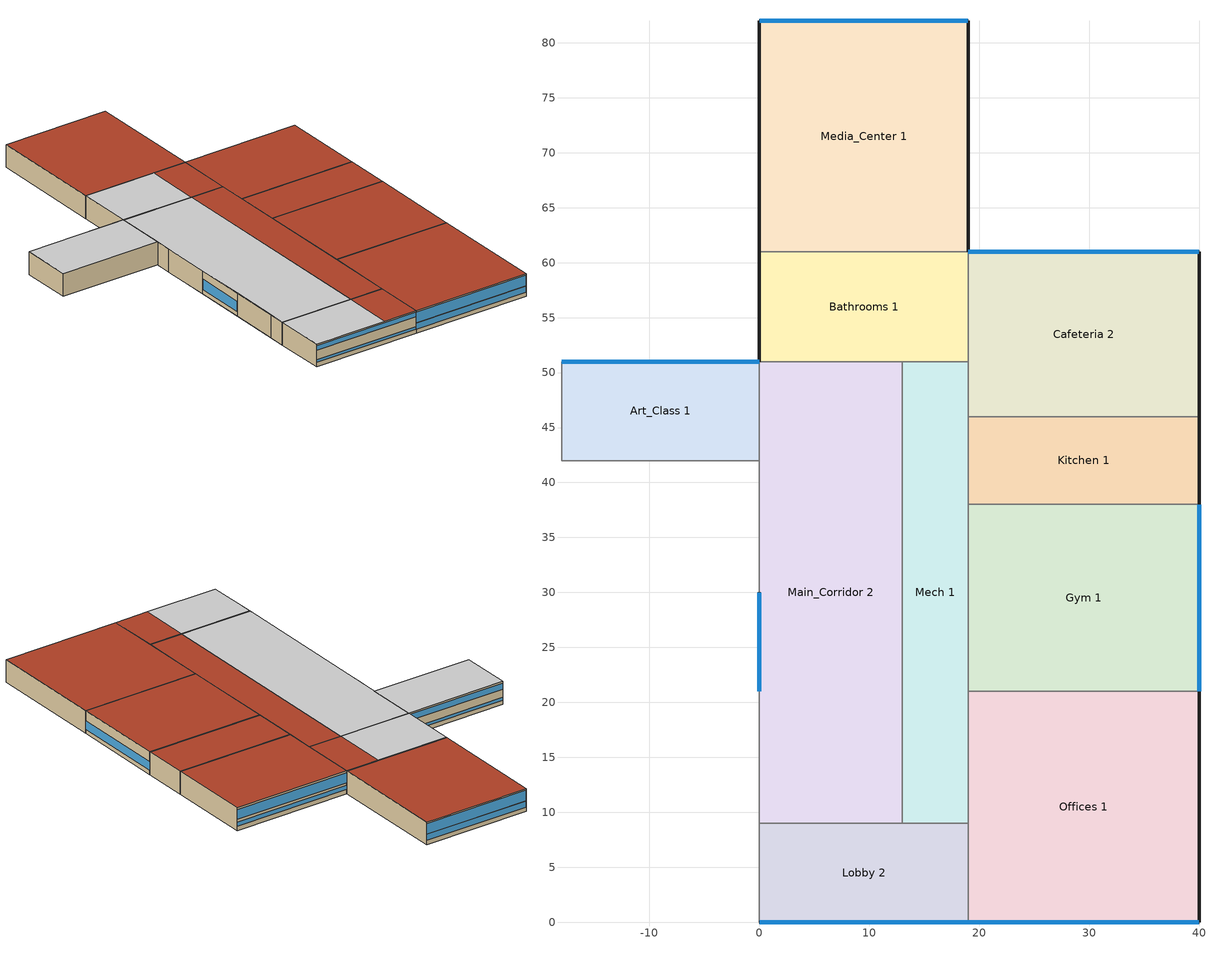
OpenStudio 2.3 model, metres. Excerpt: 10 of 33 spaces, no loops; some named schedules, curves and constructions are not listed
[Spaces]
Lobby 2
 floor ground: 19,9 19,0 0,0 0,9 z0
 wall outside: 0,0 19,0 z0:4
 wall to Offices 1: 19,0 19,9 z0:4
 wall to Main_Corridor 2: 13,9 0,9 z0:4
 wall to Mech 1: 19,9 13,9 z0:4
 wall to Mult_Class_1_Pod_1: 0,9 0,0 z0:4
 window (ZEDG-K12 View Glazing South): 0.03,0 18.97,0 z0.76:1.21
 window (ZEDG-K12 Daylight Glazing South): 0.03,0 18.97,0 z2.93:3.7
 ceiling to Lobby 1: 13,0 13,9 0,9 0,0 z4
 roof outside: 19,0 19,9 13,9 13,0 z4
Media_Center 1
 floor ground: 19,82 19,61 0,61 0,82 z0
 wall outside: 19,61 19,82 0,82 0,61 z0:4
 wall to Bathrooms 1: 0,61 19,61 z0:4
 window (ZEDG-K12 View Glazing North): 18.97,82 0.03,82 z0.76:1.81
 window (ZEDG-K12 Daylight Glazing North): 18.97,82 0.03,82 z1.89:3.7
 roof outside: 19,61 19,82 0,82 0,61 z4
Gym 1
 floor ground: 40,38 40,21 19,21 19,38 z0
 wall outside: 40,21 40,38 z0:4
 wall to Mech 1: 19,38 19,21 z0:4
 wall to Offices 1: 19,21 40,21 z0:4
 wall to Kitchen 1: 40,38 19,38 z0:4
 window (ZEDG-K12 View Glazing EastWest): 40,21.03 40,37.97 z0.76:2.24
 roof outside: 40,21 40,38 19,38 19,21 z4
Art_Class 1
 floor ground: 0,51 0,42 -18,42 -18,51 z0
 wall outside: 0,51 -18,51 z0:4
 wall to Main_Corridor 2: 0,42 0,51 z0:4
 wall to Mult_Class_2_Pod_3: -18,51 -18,42 z0:4
 wall to Corridor_Pod_3: -18,42 0,42 z0:4
 window (ZEDG-K12 View Glazing North): -0.03,51 -17.97,51 z0.76:1.21
 window (ZEDG-K12 Daylight Glazing North): -0.03,51 -17.97,51 z2.66:3.7
 ceiling to Mult_Class_2_Pod_4: 0,42 0,51 -18,51 -18,42 z4
Offices 1
 floor ground: 40,21 40,0 19,0 19,21 z0
 wall outside: 19,0 40,0 40,21 z0:4
 wall to Mech 1: 19,21 19,9 z0:4
 window (ZEDG-K12 View Glazing South): 19.03,0 39.97,0 z0.76:1.81
 window (ZEDG-K12 Daylight Glazing South): 19.03,0 39.97,0 z1.91:3.7
 roof outside: 40,0 40,21 19,21 19,0 z4
Main_Corridor 2
 floor ground: 13,51 13,9 0,9 0,51 z0
 wall outside: 0,30 0,21 z0:4
 wall to Corridor_Pod_1: 0,12 0,9 z0:4
 wall to Mult_Class_2_Pod_1: 0,21 0,12 z0:4
 wall to Mult_Class_1_Pod_3: 0,39 0,30 z0:4
 wall to Mech 1: 13,9 13,51 z0:4
 wall to Bathrooms 1: 13,51 0,51 z0:4
 wall to Corridor_Pod_3: 0,42 0,39 z0:4
 window (ZEDG-K12 View Glazing EastWest): 0,29.97 0,21.03 z0.76:2.57
 ceiling to Main_Corridor 1: 13,9 13,51 0,51 0,9 z4
Bathrooms 1
 floor ground: 19,61 19,51 0,51 0,61 z0
 wall outside: 0,61 0,51 z0:4
 wall to Cafeteria 2: 19,51 19,61 z0:4
 wall to Mech 1: 13,51 19,51 z0:4
 ceiling to Bathrooms 2: 13,51 13,61 0,61 0,51 z4
 roof outside: 19,51 19,61 13,61 13,51 z4
Mech 1
 floor ground: 19,51 19,9 13,9 13,51 z0
 wall to Kitchen 1: 19,38 19,46 z0:4
 wall to Cafeteria 2: 19,46 19,51 z0:4
 roof outside: 19,9 19,51 13,51 13,9 z4
Cafeteria 2
 floor ground: 40,61 40,46 19,46 19,61 z0
 wall outside: 40,46 40,61 19,61 z0:4
 wall to Kitchen 1: 19,46 40,46 z0:4
 window (ZEDG-K12 View Glazing North): 39.97,61 19.03,61 z0.76:1.51
 window (ZEDG-K12 Daylight Glazing North): 39.97,61 19.03,61 z1.97:3.7
 roof outside: 40,46 40,61 19,61 19,46 z4
Kitchen 1
 floor ground: 40,46 40,38 19,38 19,46 z0
 wall outside: 40,38 40,46 z0:4
 roof outside: 40,38 40,46 19,46 19,38 z4
[HeatExchanger:AirToAir:SensibleAndLatent] Availability Schedule=Always On Discrete; Nominal Supply Air Flow Rate {m3/s}=autosize; Sensible Effectiveness at 100% Heating Air Flow=0.76; Latent Effectiveness at 100% Heating Air Flow=0.68; Sensible Effectiveness at 75% Heating Air Flow=0.81; Latent Effectiveness at 75% Heating Air Flow=0.73; Sensible Effectiveness at 100% Cooling Air Flow=0.76; Latent Effectiveness at 100% Cooling Air Flow=0.68; Sensible Effectiveness at 75% Cooling Air Flow=0.81; Latent Effectiveness at 75% Cooling Air Flow=0.73; Nominal Electric Power {W}=0; Supply Air Outlet Temperature Control=Yes; Heat Exchanger Type=Plate; Frost Control Type=ExhaustOnly; Threshold Temperature {C}=10; Initial Defrost Time Fraction=0.167; Rate of Defrost Time Fraction Increase {1/K}=0.013; Economizer Lockout=Yes
Heat Exchanger Air To Air Sensible And Latent 1; Heat Exchanger Air To Air Sensible And Latent 2
[AirConditioner:VariableRefrigerantFlow] Rated Total Cooling Capacity {W}=autosize; Rated Cooling COP {W/W}=3.15; Minimum Outdoor Temperature in Cooling Mode {C}=-5; Maximum Outdoor Temperature in Cooling Mode {C}=43; Rated Total Heating Capacity {W}=autosize; Rated Total Heating Capacity Sizing Ratio {W/W}=1; Rated Heating COP {W/W}=3.4; Minimum Outdoor Temperature in Heating Mode {C}=-20; Maximum Outdoor Temperature in Heating Mode {C}=30; Heating Performance Curve Outdoor Temperature Type=WetBulbTemperature; Minimum Heat Pump Part-Load Ratio=0.25; Master Thermostat Priority Control Type=LoadPriority; Heat Pump Waste Heat Recovery=Yes; Equivalent Piping Length used for Piping Correction Factor in Cooling Mode {m}=30; Vertical Height used for Piping Correction Factor {m}=10; Piping Correction Factor for Height in Cooling Mode Coefficient=-0.000386; Equivalent Piping Length used for Piping Correction Factor in Heating Mode {m}=30; Piping Correction Factor for Height in Heating Mode Coefficient=0; Crankcase Heater Power per Compressor {W}=15; Number of Compressors=3; Ratio of Compressor Size to Total Compressor Capacity=0.33; Maximum Outdoor Dry-bulb Temperature for Crankcase Heater {C}=7; Defrost Strategy=Resistive; Defrost Control=Timed; Defrost Time Period Fraction=0.058333; Resistive Defrost Heater Capacity {W}=1e-07; Maximum Outdoor Dry-bulb Temperature for Defrost Operation {C}=7; Water Condenser Volume Flow Rate {m3/s}=autosize; Evaporative Condenser Effectiveness=0.9; Evaporative Condenser Air Flow Rate {m3/s}=autosize; Evaporative Condenser Pump Rated Power Consumption {W}=autosize; Basin Heater Capacity {W/K}=0; Basin Heater Setpoint Temperature {C}=2; Fuel Type=Electricity; Minimum Outdoor Temperature in Heat Recovery Mode {C}=0; Maximum Outdoor Temperature in Heat Recovery Mode {C}=20; Initial Heat Recovery Cooling Capacity Fraction=0.5; Heat Recovery Cooling Capacity Time Constant {hr}=0.083; Initial Heat Recovery Cooling Energy Fraction=1; Heat Recovery Cooling Energy Time Constant {hr}=0; Initial Heat Recovery Heating Capacity Fraction=0.5; Heat Recovery Heating Capacity Time Constant {hr}=0.083; Initial Heat Recovery Heating Energy Fraction=0.5; Heat Recovery Heating Energy Time Constant {hr}=0
Name | Availability Schedule | Cooling Capacity Ratio Modifier Function of Low Temperature Curve | Cooling Capacity Ratio Boundary Curve | Cooling Capacity Ratio Modifier Function of High Temperature Curve | Cooling Energy Input Ratio Modifier Function of Low Temperature Curve | Cooling Energy Input Ratio Boundary Curve | Cooling Energy Input Ratio Modifier Function of High Temperature Curve | Cooling Energy Input Ratio Modifier Function of Low Part-Load Ratio Curve | Cooling Energy Input Ratio Modifier Function of High Part-Load Ratio Curve | Cooling Combination Ratio Correction Factor Curve | Cooling Part-Load Fraction Correlation Curve | Heating Capacity Ratio Modifier Function of Low Temperature Curve | Heating Capacity Ratio Boundary Curve | Heating Capacity Ratio Modifier Function of High Temperature Curve | Heating Energy Input Ratio Modifier Function of Low Temperature Curve | Heating Energy Input Ratio Boundary Curve | Heating Energy Input Ratio Modifier Function of High Temperature Curve | Heating Energy Input Ratio Modifier Function of Low Part-Load Ratio Curve | Heating Energy Input Ratio Modifier Function of High Part-Load Ratio Curve | Heating Combination Ratio Correction Factor Curve | Heating Part-Load Fraction Correlation Curve | Piping Correction Factor for Length in Cooling Mode Curve
VRF Air Conditioner 1 | Always On Discrete 1 | Table Multi Variable Lookup 11 | Air Conditioner Variable Refrigerant Flow 1 VRFCoolCapFTBoundary 1 | Air Conditioner Variable Refrigerant Flow 1 VRFCoolCapFTHi 1 | Table Multi Variable Lookup 12 | Air Conditioner Variable Refrigerant Flow 1 VRFCoolEIRFTBoundary 1 | Air Conditioner Variable Refrigerant Flow 1 VRFCoolEIRFTHi 1 | Table Multi Variable Lookup 13 | Air Conditioner Variable Refrigerant Flow 1 CoolingEIRHiPLR 1 | Table Multi Variable Lookup 14 | Air Conditioner Variable Refrigerant Flow 1 VRFCPLFFPLR 2 | Table Multi Variable Lookup 15 | Air Conditioner Variable Refrigerant Flow 1 VRFHeatCapFTBoundary 1 | Air Conditioner Variable Refrigerant Flow 1 VRFHeatCapFTHi 1 | Table Multi Variable Lookup 16 | Air Conditioner Variable Refrigerant Flow 1 VRFHeatEIRFTBoundary 1 | Air Conditioner Variable Refrigerant Flow 1 VRFHeatEIRFTHi 1 | Table Multi Variable Lookup 17 | Air Conditioner Variable Refrigerant Flow 1 HeatingEIRHiPLR 1 | Table Multi Variable Lookup 18 | Air Conditioner Variable Refrigerant Flow 1 VRFCPLFFPLR 3 | Air Conditioner Variable Refrigerant Flow 1 CoolingLengthCorrectionFactor 1
VRF Air Conditioner 2 | Always On Discrete 1 | Table Multi Variable Lookup 19 | Air Conditioner Variable Refrigerant Flow 1 VRFCoolCapFTBoundary 2 | Air Conditioner Variable Refrigerant Flow 1 VRFCoolCapFTHi 2 | Table Multi Variable Lookup 20 | Air Conditioner Variable Refrigerant Flow 1 VRFCoolEIRFTBoundary 2 | Air Conditioner Variable Refrigerant Flow 1 VRFCoolEIRFTHi 2 | Table Multi Variable Lookup 21 | Air Conditioner Variable Refrigerant Flow 1 CoolingEIRHiPLR 2 | Table Multi Variable Lookup 22 | Air Conditioner Variable Refrigerant Flow 1 VRFCPLFFPLR 4 | Table Multi Variable Lookup 23 | Air Conditioner Variable Refrigerant Flow 1 VRFHeatCapFTBoundary 2 | Air Conditioner Variable Refrigerant Flow 1 VRFHeatCapFTHi 2 | Table Multi Variable Lookup 24 | Air Conditioner Variable Refrigerant Flow 1 VRFHeatEIRFTBoundary 2 | Air Conditioner Variable Refrigerant Flow 1 VRFHeatEIRFTHi 2 | Table Multi Variable Lookup 25 | Air Conditioner Variable Refrigerant Flow 1 HeatingEIRHiPLR 2 | Table Multi Variable Lookup 26 | Air Conditioner Variable Refrigerant Flow 1 VRFCPLFFPLR 5 | Air Conditioner Variable Refrigerant Flow 1 CoolingLengthCorrectionFactor 2
VRF Air Conditioner 3 | Always On Discrete 3 | Table Multi Variable Lookup 37 | Air Conditioner Variable Refrigerant Flow 1 VRFCoolCapFTBoundary 4 | Air Conditioner Variable Refrigerant Flow 1 VRFCoolCapFTHi 4 | Table Multi Variable Lookup 38 | Air Conditioner Variable Refrigerant Flow 1 VRFCoolEIRFTBoundary 4 | Air Conditioner Variable Refrigerant Flow 1 VRFCoolEIRFTHi 4 | Table Multi Variable Lookup 39 | Air Conditioner Variable Refrigerant Flow 1 CoolingEIRHiPLR 4 | Table Multi Variable Lookup 40 | Air Conditioner Variable Refrigerant Flow 1 VRFCPLFFPLR 8 | Table Multi Variable Lookup 41 | Air Conditioner Variable Refrigerant Flow 1 VRFHeatCapFTBoundary 4 | Air Conditioner Variable Refrigerant Flow 1 VRFHeatCapFTHi 4 | Table Multi Variable Lookup 42 | Air Conditioner Variable Refrigerant Flow 1 VRFHeatEIRFTBoundary 4 | Air Conditioner Variable Refrigerant Flow 1 VRFHeatEIRFTHi 4 | Table Multi Variable Lookup 43 | Air Conditioner Variable Refrigerant Flow 1 HeatingEIRHiPLR 4 | Table Multi Variable Lookup 44 | Air Conditioner Variable Refrigerant Flow 1 VRFCPLFFPLR 9 | Air Conditioner Variable Refrigerant Flow 1 CoolingLengthCorrectionFactor 4
VRF Air Conditioner 4 | Always On Discrete 3 | Table Multi Variable Lookup 45 | Air Conditioner Variable Refrigerant Flow 1 VRFCoolCapFTBoundary 5 | Air Conditioner Variable Refrigerant Flow 1 VRFCoolCapFTHi 5 | Table Multi Variable Lookup 46 | Air Conditioner Variable Refrigerant Flow 1 VRFCoolEIRFTBoundary 5 | Air Conditioner Variable Refrigerant Flow 1 VRFCoolEIRFTHi 5 | Table Multi Variable Lookup 47 | Air Conditioner Variable Refrigerant Flow 1 CoolingEIRHiPLR 5 | Table Multi Variable Lookup 48 | Air Conditioner Variable Refrigerant Flow 1 VRFCPLFFPLR 10 | Table Multi Variable Lookup 49 | Air Conditioner Variable Refrigerant Flow 1 VRFHeatCapFTBoundary 5 | Air Conditioner Variable Refrigerant Flow 1 VRFHeatCapFTHi 5 | Table Multi Variable Lookup 50 | Air Conditioner Variable Refrigerant Flow 1 VRFHeatEIRFTBoundary 5 | Air Conditioner Variable Refrigerant Flow 1 VRFHeatEIRFTHi 5 | Table Multi Variable Lookup 51 | Air Conditioner Variable Refrigerant Flow 1 HeatingEIRHiPLR 5 | Table Multi Variable Lookup 52 | Air Conditioner Variable Refrigerant Flow 1 VRFCPLFFPLR 11 | Air Conditioner Variable Refrigerant Flow 1 CoolingLengthCorrectionFactor 5
VRF Air Conditioner 5 | Always On Discrete 3 | Table Multi Variable Lookup 53 | Air Conditioner Variable Refrigerant Flow 1 VRFCoolCapFTBoundary 6 | Air Conditioner Variable Refrigerant Flow 1 VRFCoolCapFTHi 6 | Table Multi Variable Lookup 54 | Air Conditioner Variable Refrigerant Flow 1 VRFCoolEIRFTBoundary 6 | Air Conditioner Variable Refrigerant Flow 1 VRFCoolEIRFTHi 6 | Table Multi Variable Lookup 55 | Air Conditioner Variable Refrigerant Flow 1 CoolingEIRHiPLR 6 | Table Multi Variable Lookup 56 | Air Conditioner Variable Refrigerant Flow 1 VRFCPLFFPLR 12 | Table Multi Variable Lookup 57 | Air Conditioner Variable Refrigerant Flow 1 VRFHeatCapFTBoundary 6 | Air Conditioner Variable Refrigerant Flow 1 VRFHeatCapFTHi 6 | Table Multi Variable Lookup 58 | Air Conditioner Variable Refrigerant Flow 1 VRFHeatEIRFTBoundary 6 | Air Conditioner Variable Refrigerant Flow 1 VRFHeatEIRFTHi 6 | Table Multi Variable Lookup 59 | Air Conditioner Variable Refrigerant Flow 1 HeatingEIRHiPLR 6 | Table Multi Variable Lookup 60 | Air Conditioner Variable Refrigerant Flow 1 VRFCPLFFPLR 13 | Air Conditioner Variable Refrigerant Flow 1 CoolingLengthCorrectionFactor 6
[ZoneHVAC:TerminalUnit:VariableRefrigerantFlow] Terminal Unit Availability schedule=Always On Discrete 4; Supply Air Flow Rate During Cooling Operation {m3/s}=autosize; Supply Air Flow Rate When No Cooling is Needed {m3/s}=autosize; Supply Air Flow Rate During Heating Operation {m3/s}=autosize; Supply Air Flow Rate When No Heating is Needed {m3/s}=autosize; Outdoor Air Flow Rate During Cooling Operation {m3/s}=autosize; Outdoor Air Flow Rate During Heating Operation {m3/s}=autosize; Outdoor Air Flow Rate When No Cooling or Heating is Needed {m3/s}=autosize; Supply Air Fan Operating Mode Schedule=Always Off Discrete; Zone Terminal Unit On Parasitic Electric Energy Use {W}=30; Zone Terminal Unit Off Parasitic Electric Energy Use {W}=20; Rated Total Heating Capacity Sizing Ratio {W/W}=1
Name | Supply Air Fan | Cooling Coil | Heating Coil
VRF Terminal Unit 31 | Zone HVAC Terminal Unit Variable Refrigerant Flow 1 Fan 31 | Zone HVAC Terminal Unit Variable Refrigerant Flow 1 Cooling Coil 31 | Zone HVAC Terminal Unit Variable Refrigerant Flow 1 Heating Coil 31
VRF Terminal Unit 32 | Zone HVAC Terminal Unit Variable Refrigerant Flow 1 Fan 32 | Zone HVAC Terminal Unit Variable Refrigerant Flow 1 Cooling Coil 32 | Zone HVAC Terminal Unit Variable Refrigerant Flow 1 Heating Coil 32
VRF Terminal Unit 33 | Zone HVAC Terminal Unit Variable Refrigerant Flow 1 Fan 33 | Zone HVAC Terminal Unit Variable Refrigerant Flow 1 Cooling Coil 33 | Zone HVAC Terminal Unit Variable Refrigerant Flow 1 Heating Coil 33
[Fan:OnOff] Availability Schedule=Always On Discrete 4; Fan Efficiency=0.6; Pressure Rise {Pa}=498; Maximum Flow Rate {m3/s}=autosize; Motor Efficiency=0.85; Motor In Airstream Fraction=1; Fan Power Ratio Function of Speed Ratio Curve=Fan On Off Power Curve 1; Fan Efficiency Ratio Function of Speed Ratio Curve=Fan On Off Efficiency Curve 1
Zone HVAC Terminal Unit Variable Refrigerant Flow 1 Fan 31; Zone HVAC Terminal Unit Variable Refrigerant Flow 1 Fan 32; Zone HVAC Terminal Unit Variable Refrigerant Flow 1 Fan 33
[Coil:Cooling:DX:VariableRefrigerantFlow] Availability Schedule=Always On Discrete 4; Rated Total Cooling Capacity {W}=autosize; Rated Sensible Heat Ratio=autosize; Rated Air Flow Rate {m3/s}=autosize; Cooling Capacity Ratio Modifier Function of Temperature Curve=Table Multi Variable Lookup 35; Cooling Capacity Modifier Curve Function of Flow Fraction=VRFACCoolCapFFF 1
Zone HVAC Terminal Unit Variable Refrigerant Flow 1 Cooling Coil 31; Zone HVAC Terminal Unit Variable Refrigerant Flow 1 Cooling Coil 32; Zone HVAC Terminal Unit Variable Refrigerant Flow 1 Cooling Coil 33
[Coil:Heating:DX:VariableRefrigerantFlow] Availability Schedule=Always On Discrete 4; Rated Total Heating Capacity {W}=autosize; Rated Air Flow Rate {m3/s}=autosize; Heating Capacity Ratio Modifier Function of Temperature Curve=Table Multi Variable Lookup 36; Heating Capacity Modifier Function of Flow Fraction Curve=Coil Heating DX Variable Refrigerant Flow 1 VRFACCoolCapFFF 1
Zone HVAC Terminal Unit Variable Refrigerant Flow 1 Heating Coil 31; Zone HVAC Terminal Unit Variable Refrigerant Flow 1 Heating Coil 32; Zone HVAC Terminal Unit Variable Refrigerant Flow 1 Heating Coil 33
[Curve:Biquadratic]
Name | Coefficient1 Constant | Coefficient2 x | Coefficient3 x**2 | Coefficient4 y | Coefficient5 y**2 | Coefficient6 x*y | Minimum Value of x | Maximum Value of x | Minimum Value of y | Maximum Value of y
Air Conditioner Variable Refrigerant Flow 1 VRFCoolCapFTHi 1; Air Conditioner Variable Refrigerant Flow 1 VRFCoolCapFTHi 2; Air Conditioner Variable Refrigerant Flow 1 VRFCoolCapFTHi 4; Air Conditioner Variable Refrigerant Flow 1 VRFCoolCapFTHi 5; Air Conditioner Variable Refrigerant Flow 1 VRFCoolCapFTHi 6 | 0.686736 | 0.0207631 | 0.0005447 | -0.0016218 | -4.259e-07 | -0.0003392 | 15 | 24 | 16 | 43
Air Conditioner Variable Refrigerant Flow 1 VRFCoolEIRFTHi 1; Air Conditioner Variable Refrigerant Flow 1 VRFCoolEIRFTHi 2; Air Conditioner Variable Refrigerant Flow 1 VRFCoolEIRFTHi 4; Air Conditioner Variable Refrigerant Flow 1 VRFCoolEIRFTHi 5; Air Conditioner Variable Refrigerant Flow 1 VRFCoolEIRFTHi 6 | -1.43951 | 0.161985 | -0.00349118 | 0.0269443 | 0.000134616 | -0.000671494 | 15 | 23.9 | 16.8 | 43.3
Air Conditioner Variable Refrigerant Flow 1 VRFHeatCapFTHi 1; Air Conditioner Variable Refrigerant Flow 1 VRFHeatCapFTHi 2; Air Conditioner Variable Refrigerant Flow 1 VRFHeatCapFTHi 4; Air Conditioner Variable Refrigerant Flow 1 VRFHeatCapFTHi 5; Air Conditioner Variable Refrigerant Flow 1 VRFHeatCapFTHi 6 | 2.58599 | -0.0953227 | 0.000955329 | 0 | 0 | 0 | 21.1 | 27.2 | -9.44 | 15
Air Conditioner Variable Refrigerant Flow 1 VRFHeatEIRFTHi 1; Air Conditioner Variable Refrigerant Flow 1 VRFHeatEIRFTHi 2; Air Conditioner Variable Refrigerant Flow 1 VRFHeatEIRFTHi 4; Air Conditioner Variable Refrigerant Flow 1 VRFHeatEIRFTHi 5; Air Conditioner Variable Refrigerant Flow 1 VRFHeatEIRFTHi 6 | 1.38857 | -0.0229771 | 0.000537274 | -0.0273937 | 0.000403043 | -5.9786e-05 | 21.1 | 27.2 | 0 | 1
Air Conditioner Variable Refrigerant Flow 1 CoolingLengthCorrectionFactor 1; Air Conditioner Variable Refrigerant Flow 1 CoolingLengthCorrectionFactor 2; Air Conditioner Variable Refrigerant Flow 1 CoolingLengthCorrectionFactor 4; Air Conditioner Variable Refrigerant Flow 1 CoolingLengthCorrectionFactor 5; Air Conditioner Variable Refrigerant Flow 1 CoolingLengthCorrectionFactor 6 | 2.03882 | -0.00242606 | 3.5512e-06 | -1.68581 | 0.668703 | -4.5706e-05 | 7.62 | 182.88 | 0.8 | 1.5
[Curve:Cubic] Coefficient4 x**3=0
Name | Coefficient1 Constant | Coefficient2 x | Coefficient3 x**2 | Minimum Value of x | Maximum Value of x
Air Conditioner Variable Refrigerant Flow 1 VRFCoolCapFTBoundary 1; Air Conditioner Variable Refrigerant Flow 1 VRFCoolCapFTBoundary 2; Air Conditioner Variable Refrigerant Flow 1 VRFCoolCapFTBoundary 4; Air Conditioner Variable Refrigerant Flow 1 VRFCoolCapFTBoundary 5; Air Conditioner Variable Refrigerant Flow 1 VRFCoolCapFTBoundary 6 | 25.73 | -0.0315004 | -0.014166 | 11 | 30
Air Conditioner Variable Refrigerant Flow 1 VRFCoolEIRFTBoundary 1; Air Conditioner Variable Refrigerant Flow 1 VRFCoolEIRFTBoundary 2; Air Conditioner Variable Refrigerant Flow 1 VRFCoolEIRFTBoundary 4; Air Conditioner Variable Refrigerant Flow 1 VRFCoolEIRFTBoundary 5; Air Conditioner Variable Refrigerant Flow 1 VRFCoolEIRFTBoundary 6 | 25.7347 | -0.0315004 | -0.014166 | 15 | 24
Air Conditioner Variable Refrigerant Flow 1 CoolingEIRHiPLR 1; Air Conditioner Variable Refrigerant Flow 1 HeatingEIRHiPLR 1; Air Conditioner Variable Refrigerant Flow 1 CoolingEIRHiPLR 2; Air Conditioner Variable Refrigerant Flow 1 HeatingEIRHiPLR 2; Air Conditioner Variable Refrigerant Flow 1 CoolingEIRHiPLR 4; Air Conditioner Variable Refrigerant Flow 1 HeatingEIRHiPLR 4; Air Conditioner Variable Refrigerant Flow 1 CoolingEIRHiPLR 5; Air Conditioner Variable Refrigerant Flow 1 HeatingEIRHiPLR 5; Air Conditioner Variable Refrigerant Flow 1 CoolingEIRHiPLR 6; Air Conditioner Variable Refrigerant Flow 1 HeatingEIRHiPLR 6 | 1 | 0 | 0 | 1 | 1.5
Air Conditioner Variable Refrigerant Flow 1 VRFCPLFFPLR 2; Air Conditioner Variable Refrigerant Flow 1 VRFCPLFFPLR 3; Air Conditioner Variable Refrigerant Flow 1 VRFCPLFFPLR 4; Air Conditioner Variable Refrigerant Flow 1 VRFCPLFFPLR 5; Air Conditioner Variable Refrigerant Flow 1 VRFCPLFFPLR 8; Air Conditioner Variable Refrigerant Flow 1 VRFCPLFFPLR 9; Air Conditioner Variable Refrigerant Flow 1 VRFCPLFFPLR 10; Air Conditioner Variable Refrigerant Flow 1 VRFCPLFFPLR 11; Air Conditioner Variable Refrigerant Flow 1 VRFCPLFFPLR 12; Air Conditioner Variable Refrigerant Flow 1 VRFCPLFFPLR 13 | 0.85 | 0.15 | 0 | 1 | 1
Air Conditioner Variable Refrigerant Flow 1 VRFHeatCapFTBoundary 1; Air Conditioner Variable Refrigerant Flow 1 VRFHeatEIRFTBoundary 1; Air Conditioner Variable Refrigerant Flow 1 VRFHeatCapFTBoundary 2; Air Conditioner Variable Refrigerant Flow 1 VRFHeatEIRFTBoundary 2; Air Conditioner Variable Refrigerant Flow 1 VRFHeatCapFTBoundary 4; Air Conditioner Variable Refrigerant Flow 1 VRFHeatEIRFTBoundary 4; Air Conditioner Variable Refrigerant Flow 1 VRFHeatCapFTBoundary 5; Air Conditioner Variable Refrigerant Flow 1 VRFHeatEIRFTBoundary 5; Air Conditioner Variable Refrigerant Flow 1 VRFHeatCapFTBoundary 6; Air Conditioner Variable Refrigerant Flow 1 VRFHeatEIRFTBoundary 6 | 58.577 | -3.0255 | 0.0193 | 15 | 23.9
Fan On Off Efficiency Curve 1 | 1 | 0 | 0 | 0 | 1
[Curve:Quadratic] Coefficient1 Constant=0.8; Coefficient2 x=0.2; Coefficient3 x**2=0; Minimum Value of x=0.5; Maximum Value of x=1.5
Coil Heating DX Variable Refrigerant Flow 1 VRFACCoolCapFFF 1; VRFACCoolCapFFF 1
[Schedule:Ruleset]
Name | Default Day Schedule | Summer Design Day Schedule | Winter Design Day Schedule
ZEDG K-12 Kitchen Exhaust Schedule | ZEDG K-12 Kitchen Exhaust Schedule Weekday | ZEDG K-12 Kitchen Exhaust Schedule Summer Design Day | ZEDG K-12 Kitchen Exhaust Schedule Winter Design Day
ZEDG K-12 Kitchen Flow Fraction Schedule | ZEDG K-12 Kitchen Flow Fraction Schedule Weekday | ZEDG K-12 Kitchen Flow Fraction Schedule Summer Design Day | ZEDG K-12 Kitchen Flow Fraction Schedule Winter Design Day
[Schedule:Day]
primary Bldg_Occ_Sch Rule 2 Day Schedule; primary Bldg_Occ_Sch Rule 6 Day Schedule: 8, 0, 0, 11, 0, 0.3, 13, 0, 0.2, 15, 0, 0.3, 17, 0, 0.05, 24, 0, 0
primary Bldg_Occ_Sch Rule 3 Day Schedule; primary Bldg_Occ_Sch Rule 5 Day Schedule; primary Cafe_Occ_Sch Default Schedule; primary Cafe_Occ_Sch Winter Design Day; primary Cafe_Occ_Sch Rule 3 Day Schedule; primary Cafe_Occ_Sch Rule 4 Day Schedule; primary Gym_Occ_Sch Default Schedule; primary Gym_Occ_Sch Winter Design Day; primary Gym_Occ_Sch Rule 3 Day Schedule; primary Gym_Occ_Sch Rule 4 Day Schedule; primary Lib_Occ_Sch Default Schedule; primary Lib_Occ_Sch Winter Design Day; primary Lib_Occ_Sch Rule 3 Day Schedule; primary Lib_Occ_Sch Rule 4 Day Schedule; primary Off_Occ_Sch Default Schedule; primary Off_Occ_Sch Winter Design Day; primary Off_Occ_Sch Rule 3 Day Schedule; primary Off_Occ_Sch Rule 5 Day Schedule; secondary Elevator_Sch Rule 4 Day Schedule; primary Bldg_Equip_Sch Winter Design Day 1; primary Bldg_Equip_Sch Winter Design Day 2; primary Bldg_Light_Sch Winter Design Day 1; ZEDG K-12 Kitchen Exhaust Schedule Weekend; ZEDG K-12 Kitchen Flow Fraction Schedule Weekend; ZEDG K-12 Kitchen Flow Fraction Schedule Summer Weekday: 24, 0, 0
primary Bldg_Occ_Sch Rule 4 Day Schedule: 9, 0, 0, 13, 0, 0.05, 24, 0, 0
primary Bldg_Light_Sch Rule 2 Day Schedule; primary Bldg_Light_Sch Rule 6 Day Schedule: 6, 0, 0.2, 7, 0, 0.4, 16, 0, 0.9, 19, 0, 0.7, 21, 0, 0.5, 24, 0, 0.2
primary Bldg_Light_Sch Rule 3 Day Schedule; primary Bldg_Light_Sch Rule 5 Day Schedule: 24, 0, 0.2
primary Bldg_Light_Sch Rule 4 Day Schedule: 8, 0, 0.2, 14, 0, 0.5, 24, 0, 0.2
primary Infil_Sch Rule 2 Day Schedule; primary Infil_Sch Rule 6 Day Schedule: 6, 0, 1, 18, 0, 0.5, 24, 0, 1
primary Infil_Sch Rule 3 Day Schedule; primary Infil_Sch Rule 5 Day Schedule; primary Cafe_Occ_Sch Summer Design Day; primary Gym_Occ_Sch Summer Design Day; primary Lib_Occ_Sch Summer Design Day; primary Off_Occ_Sch Summer Design Day; primary Bldg_Light_Sch Summer Design Day 1; ZEDG K-12 Kitchen Exhaust Schedule Winter Design Day; ZEDG K-12 Kitchen Exhaust Schedule Summer Design Day; ZEDG K-12 Kitchen Flow Fraction Schedule Winter Design Day; ZEDG K-12 Kitchen Flow Fraction Schedule Summer Design Day: 24, 0, 1
primary Infil_Sch Rule 4 Day Schedule: 8, 0, 1, 13, 0, 0.5, 24, 0, 1
primary Bldg_Equip_Sch Rule 2 Day Schedule; primary Bldg_Equip_Sch Rule 6 Day Schedule; primary Bldg_Equip_Sch Summer Design Day 1; primary Bldg_Equip_Sch Summer Design Day 2: 8, 0, 0.4, 15, 0, 0.6, 24, 0, 0.4
primary Bldg_Equip_Sch Rule 3 Day Schedule; primary Bldg_Equip_Sch Rule 5 Day Schedule: 24, 0, 0.4
primary Bldg_Equip_Sch Rule 4 Day Schedule: 9, 0, 0.4, 13, 0, 0.6, 24, 0, 0.4
primary Cafe_Occ_Sch Rule 2 Day Schedule; primary Cafe_Occ_Sch Rule 5 Day Schedule: 7, 0, 0, 8, 0, 0.15, 11, 0, 0.05, 13, 0, 0.7, 15, 0, 0.05, 18, 0, 0.15, 24, 0, 0
primary Gym_Occ_Sch Rule 2 Day Schedule; primary Gym_Occ_Sch Rule 5 Day Schedule: 8, 0, 0, 14, 0, 0.15, 15, 0, 0, 18, 0, 0.15, 21, 0, 0.05, 24, 0, 0
primary Lib_Occ_Sch Rule 2 Day Schedule; primary Lib_Occ_Sch Rule 5 Day Schedule: 8, 0, 0, 9, 0, 0.3, 11, 0, 0.6, 13, 0, 0.3, 15, 0, 0.6, 17, 0, 0.3, 24, 0, 0
primary Off_Occ_Sch Rule 2 Day Schedule; primary Off_Occ_Sch Rule 6 Day Schedule: 8, 0, 0, 17, 0, 0.75, 24, 0, 0
primary Off_Occ_Sch Rule 4 Day Schedule: 9, 0, 0, 13, 0, 0.25, 24, 0, 0
primary ClgSetP_Sch Default Schedule; primary ClgSetP_Sch Winter Design Day; primary ClgSetP_Sch Rule 3 Day Schedule; primary ClgSetP_Sch Rule 5 Day Schedule; primary Gym_ClgSetP_Sch Default Schedule; primary Gym_ClgSetP_Sch Winter Design Day; primary Gym_ClgSetP_Sch Rule 3 Day Schedule; primary Gym_ClgSetP_Sch Rule 5 Day Schedule: 24, 0, 27.2
primary ClgSetP_Sch Summer Design Day; primary Gym_ClgSetP_Sch Summer Design Day: 24, 0, 23.3
primary ClgSetP_Sch Rule 2 Day Schedule; primary ClgSetP_Sch Rule 6 Day Schedule: 6, 0, 27.2, 18, 0, 23.3, 24, 0, 27.2
primary ClgSetP_Sch Rule 4 Day Schedule; primary Gym_ClgSetP_Sch Rule 4 Day Schedule: 8, 0, 27.2, 13, 0, 23.3, 24, 0, 27.2
primary Gym_ClgSetP_Sch Rule 2 Day Schedule; primary Gym_ClgSetP_Sch Rule 6 Day Schedule: 6, 0, 27.2, 21, 0, 23.3, 24, 0, 27.2
primary Gym_HtgSetP_Sch Default Schedule; primary Gym_HtgSetP_Sch Summer Design Day; primary Gym_HtgSetP_Sch Rule 3 Day Schedule; primary Gym_HtgSetP_Sch Rule 5 Day Schedule: 24, 0, 15.6
primary Gym_HtgSetP_Sch Winter Design Day: 24, 0, 21.7
primary Gym_HtgSetP_Sch Rule 2 Day Schedule; primary Gym_HtgSetP_Sch Rule 6 Day Schedule: 6, 0, 15.6, 21, 0, 21.7, 24, 0, 15.6
primary Gym_HtgSetP_Sch Rule 4 Day Schedule: 8, 0, 15.6, 13, 0, 21.7, 24, 0, 15.6
secondary Elevator_Sch Rule 2 Day Schedule; secondary Elevator_Sch Rule 5 Day Schedule: 8, 0, 0, 15, 0, 0.3, 16, 0, 0.15, 24, 0, 0
secondary Elevator_Sch Rule 3 Day Schedule: 24, 0, 0.02
Schedule Day 7; Schedule Day 9; Schedule Day 11; Schedule Day 13; Schedule Day 15; Schedule Day 17; Schedule Day 19; Schedule Day 21; Schedule Day 23; Schedule Day 25: 16, 0, 0, 24, 0, 1
Schedule Day 27; Schedule Day 29; Schedule Day 31; Schedule Day 33; Schedule Day 35; Schedule Day 37; Schedule Day 39; Schedule Day 41; Schedule Day 43; Schedule Day 45: 6, 0, 1, 24, 0, 0
primary Bldg_Equip_Sch Default Schedule 1; primary Bldg_Equip_Sch Rule 3 Day Schedule 1; primary Bldg_Equip_Sch Rule 5 Day Schedule 1: 24, 0, 0.15
primary Bldg_Equip_Sch Rule 2 Day Schedule 1; primary Bldg_Equip_Sch Rule 6 Day Schedule 1: 8, 0, 0.15, 15, 0, 0.6, 24, 0, 0.15
primary Bldg_Equip_Sch Rule 4 Day Schedule 1: 9, 0, 0.15, 13, 0, 0.6, 24, 0, 0.15
primary Bldg_Equip_Sch Default Schedule 2; primary Bldg_Equip_Sch Rule 3 Day Schedule 2; primary Bldg_Equip_Sch Rule 5 Day Schedule 2: 24, 0, 0.34
primary Bldg_Equip_Sch Rule 2 Day Schedule 2; primary Bldg_Equip_Sch Rule 6 Day Schedule 2: 8, 0, 0.34, 15, 0, 0.51, 24, 0, 0.34
primary Bldg_Equip_Sch Rule 4 Day Schedule 2: 9, 0, 0.34, 13, 0, 0.51, 24, 0, 0.34
primary Bldg_Light_Sch Default Schedule 1; primary Bldg_Light_Sch Rule 3 Day Schedule 1; primary Bldg_Light_Sch Rule 5 Day Schedule 1: 24, 0, 0.17
primary Bldg_Light_Sch Rule 2 Day Schedule 1; primary Bldg_Light_Sch Rule 6 Day Schedule 1: 6, 0, 0.17, 7, 0, 0.34, 16, 0, 0.765, 19, 0, 0.595, 21, 0, 0.425, 24, 0, 0.17
primary Bldg_Light_Sch Rule 4 Day Schedule 1: 8, 0, 0.17, 14, 0, 0.425, 24, 0, 0.17
ZEDG K-12 Primary Kitchen Electric Equipment Schedule Weekend; ZEDG K-12 Primary Kitchen Electric Equipment Schedule Summer Weekday: 24, 0, 0.09
ZEDG K-12 Kitchen Exhaust Schedule Weekday: 6, 0, 0, 18, 0, 1, 24, 0, 0
ZEDG K-12 Kitchen Exhaust Schedule Summer Weekday: 8, 0, 0, 13, 0, 1, 24, 0, 0
ZEDG K-12 Kitchen Flow Fraction Schedule Weekday: 6, 0, 0, 12, 0, 1, 24, 0, 0
Exterior Lights - Facade Winter Design Day; Exterior Lights - Facade Summer Design Day: 6, 0, 0, 24, 0, 1
Exterior Lights - Parking Schedule Week Day; Exterior Lights - Parking Winter Design Day; Exterior Lights - Parking Summer Design Day; Exterior Lights - Walkway Schedule Week Day; Exterior Lights - Walkway Winter Design Day; Exterior Lights - Walkway Summer Design Day: 6, 0, 0.25, 24, 0, 1
[Schedule:Rule] Date Specification Type=DateRange; Start Day=1
Name | Schedule Ruleset | Rule Order | Day Schedule | Apply Sunday | Apply Monday | Apply Tuesday | Apply Wednesday | Apply Thursday | Apply Friday | Apply Saturday | Start Month | End Month | End Day
primary Cafe_Occ_Sch Rule 2 | primary Cafe_Occ_Sch | 0 | primary Cafe_Occ_Sch Rule 2 Day Schedule | No | Yes | Yes | Yes | Yes | Yes | No | 9 | 12 | 31
primary Cafe_Occ_Sch Rule 7 | primary Cafe_Occ_Sch | 1 | primary Cafe_Occ_Sch Rule 3 Day Schedule | Yes | Yes | Yes | Yes | Yes | Yes | Yes | 7 | 9 | 1
primary Cafe_Occ_Sch Rule 4 | primary Cafe_Occ_Sch | 2 | primary Cafe_Occ_Sch Rule 4 Day Schedule | Yes | No | No | No | No | No | Yes | 1 | 6 | 30
primary Cafe_Occ_Sch Rule 5 | primary Cafe_Occ_Sch | 3 | primary Cafe_Occ_Sch Rule 5 Day Schedule | No | Yes | Yes | Yes | Yes | Yes | No | 1 | 6 | 30
primary Gym_Occ_Sch Rule 2 | primary Gym_Occ_Sch | 0 | primary Gym_Occ_Sch Rule 2 Day Schedule | No | Yes | Yes | Yes | Yes | Yes | No | 9 | 12 | 31
primary Gym_Occ_Sch Rule 7 | primary Gym_Occ_Sch | 1 | primary Gym_Occ_Sch Rule 3 Day Schedule | Yes | Yes | Yes | Yes | Yes | Yes | Yes | 7 | 9 | 1
primary Gym_Occ_Sch Rule 4 | primary Gym_Occ_Sch | 2 | primary Gym_Occ_Sch Rule 4 Day Schedule | Yes | No | No | No | No | No | Yes | 1 | 6 | 30
primary Gym_Occ_Sch Rule 5 | primary Gym_Occ_Sch | 3 | primary Gym_Occ_Sch Rule 5 Day Schedule | No | Yes | Yes | Yes | Yes | Yes | No | 1 | 6 | 30
primary Lib_Occ_Sch Rule 2 | primary Lib_Occ_Sch | 0 | primary Lib_Occ_Sch Rule 2 Day Schedule | No | Yes | Yes | Yes | Yes | Yes | No | 9 | 12 | 31
primary Lib_Occ_Sch Rule 7 | primary Lib_Occ_Sch | 1 | primary Lib_Occ_Sch Rule 3 Day Schedule | Yes | Yes | Yes | Yes | Yes | Yes | Yes | 7 | 9 | 1
primary Lib_Occ_Sch Rule 4 | primary Lib_Occ_Sch | 2 | primary Lib_Occ_Sch Rule 4 Day Schedule | Yes | No | No | No | No | No | Yes | 1 | 6 | 30
primary Lib_Occ_Sch Rule 5 | primary Lib_Occ_Sch | 3 | primary Lib_Occ_Sch Rule 5 Day Schedule | No | Yes | Yes | Yes | Yes | Yes | No | 1 | 6 | 30
primary Off_Occ_Sch Rule 2 | primary Off_Occ_Sch | 0 | primary Off_Occ_Sch Rule 2 Day Schedule | No | Yes | Yes | Yes | Yes | Yes | No | 9 | 12 | 31
primary Off_Occ_Sch Rule 9 | primary Off_Occ_Sch | 1 | primary Off_Occ_Sch Rule 3 Day Schedule | Yes | No | No | No | No | No | Yes | 7 | 9 | 1
primary Off_Occ_Sch Rule 4 | primary Off_Occ_Sch | 2 | primary Off_Occ_Sch Rule 4 Day Schedule | No | Yes | Yes | Yes | Yes | Yes | No | 7 | 9 | 1
primary Off_Occ_Sch Rule 5 | primary Off_Occ_Sch | 3 | primary Off_Occ_Sch Rule 5 Day Schedule | Yes | No | No | No | No | No | Yes | 1 | 6 | 30
primary Off_Occ_Sch Rule 6 | primary Off_Occ_Sch | 4 | primary Off_Occ_Sch Rule 6 Day Schedule | No | Yes | Yes | Yes | Yes | Yes | No | 1 | 6 | 30
primary ClgSetP_Sch Rule 7 | primary ClgSetP_Sch | 0 | primary ClgSetP_Sch Rule 2 Day Schedule | No | Yes | Yes | Yes | Yes | Yes | No | 9 | 12 | 31
primary ClgSetP_Sch Rule 8 | primary ClgSetP_Sch | 1 | primary ClgSetP_Sch Rule 3 Day Schedule | Yes | No | No | No | No | No | Yes | 7 | 9 | 1
primary ClgSetP_Sch Rule 4 | primary ClgSetP_Sch | 2 | primary ClgSetP_Sch Rule 4 Day Schedule | No | Yes | Yes | Yes | Yes | Yes | No | 7 | 9 | 1
primary ClgSetP_Sch Rule 5 | primary ClgSetP_Sch | 3 | primary ClgSetP_Sch Rule 5 Day Schedule | Yes | No | No | No | No | No | Yes | 1 | 6 | 30
primary ClgSetP_Sch Rule 6 | primary ClgSetP_Sch | 4 | primary ClgSetP_Sch Rule 6 Day Schedule | No | Yes | Yes | Yes | Yes | Yes | No | 1 | 6 | 30
primary Gym_ClgSetP_Sch Rule 7 | primary Gym_ClgSetP_Sch | 0 | primary Gym_ClgSetP_Sch Rule 2 Day Schedule | No | Yes | Yes | Yes | Yes | Yes | No | 9 | 12 | 31
primary Gym_ClgSetP_Sch Rule 8 | primary Gym_ClgSetP_Sch | 1 | primary Gym_ClgSetP_Sch Rule 3 Day Schedule | Yes | No | No | No | No | No | Yes | 7 | 9 | 1
primary Gym_ClgSetP_Sch Rule 4 | primary Gym_ClgSetP_Sch | 2 | primary Gym_ClgSetP_Sch Rule 4 Day Schedule | No | Yes | Yes | Yes | Yes | Yes | No | 7 | 9 | 1
primary Gym_ClgSetP_Sch Rule 5 | primary Gym_ClgSetP_Sch | 3 | primary Gym_ClgSetP_Sch Rule 5 Day Schedule | Yes | No | No | No | No | No | Yes | 1 | 6 | 30
primary Gym_ClgSetP_Sch Rule 6 | primary Gym_ClgSetP_Sch | 4 | primary Gym_ClgSetP_Sch Rule 6 Day Schedule | No | Yes | Yes | Yes | Yes | Yes | No | 1 | 6 | 30
primary Gym_HtgSetP_Sch Rule 7 | primary Gym_HtgSetP_Sch | 0 | primary Gym_HtgSetP_Sch Rule 2 Day Schedule | No | Yes | Yes | Yes | Yes | Yes | No | 9 | 12 | 31
primary Gym_HtgSetP_Sch Rule 8 | primary Gym_HtgSetP_Sch | 1 | primary Gym_HtgSetP_Sch Rule 3 Day Schedule | Yes | No | No | No | No | No | Yes | 7 | 9 | 1
primary Gym_HtgSetP_Sch Rule 4 | primary Gym_HtgSetP_Sch | 2 | primary Gym_HtgSetP_Sch Rule 4 Day Schedule | No | Yes | Yes | Yes | Yes | Yes | No | 7 | 9 | 1
primary Gym_HtgSetP_Sch Rule 5 | primary Gym_HtgSetP_Sch | 3 | primary Gym_HtgSetP_Sch Rule 5 Day Schedule | Yes | No | No | No | No | No | Yes | 1 | 6 | 30
primary Gym_HtgSetP_Sch Rule 6 | primary Gym_HtgSetP_Sch | 4 | primary Gym_HtgSetP_Sch Rule 6 Day Schedule | No | Yes | Yes | Yes | Yes | Yes | No | 1 | 6 | 30
primary Bldg_Equip_Sch Rule 10 | primary Bldg_Equip_Sch - Controls Reduction | 0 | primary Bldg_Equip_Sch Rule 2 Day Schedule 1 | No | Yes | Yes | Yes | Yes | Yes | No | 9 | 12 | 31
primary Bldg_Equip_Sch Rule 11 | primary Bldg_Equip_Sch - Controls Reduction | 1 | primary Bldg_Equip_Sch Rule 3 Day Schedule 1 | Yes | No | No | No | No | No | Yes | 7 | 9 | 1
primary Bldg_Equip_Sch Rule 12 | primary Bldg_Equip_Sch - Controls Reduction | 2 | primary Bldg_Equip_Sch Rule 4 Day Schedule 1 | No | Yes | Yes | Yes | Yes | Yes | No | 7 | 9 | 1
primary Bldg_Equip_Sch Rule 13 | primary Bldg_Equip_Sch - Controls Reduction | 3 | primary Bldg_Equip_Sch Rule 5 Day Schedule 1 | Yes | No | No | No | No | No | Yes | 1 | 6 | 30
primary Bldg_Equip_Sch Rule 14 | primary Bldg_Equip_Sch - Controls Reduction | 4 | primary Bldg_Equip_Sch Rule 6 Day Schedule 1 | No | Yes | Yes | Yes | Yes | Yes | No | 1 | 6 | 30
primary Bldg_Equip_Sch Rule 15 | primary Bldg_Equip_Sch - Controls Reduction 1 | 0 | primary Bldg_Equip_Sch Rule 2 Day Schedule 2 | No | Yes | Yes | Yes | Yes | Yes | No | 9 | 12 | 31
primary Bldg_Equip_Sch Rule 16 | primary Bldg_Equip_Sch - Controls Reduction 1 | 1 | primary Bldg_Equip_Sch Rule 3 Day Schedule 2 | Yes | No | No | No | No | No | Yes | 7 | 9 | 1
primary Bldg_Equip_Sch Rule 17 | primary Bldg_Equip_Sch - Controls Reduction 1 | 2 | primary Bldg_Equip_Sch Rule 4 Day Schedule 2 | No | Yes | Yes | Yes | Yes | Yes | No | 7 | 9 | 1
primary Bldg_Equip_Sch Rule 18 | primary Bldg_Equip_Sch - Controls Reduction 1 | 3 | primary Bldg_Equip_Sch Rule 5 Day Schedule 2 | Yes | No | No | No | No | No | Yes | 1 | 6 | 30
primary Bldg_Equip_Sch Rule 19 | primary Bldg_Equip_Sch - Controls Reduction 1 | 4 | primary Bldg_Equip_Sch Rule 6 Day Schedule 2 | No | Yes | Yes | Yes | Yes | Yes | No | 1 | 6 | 30
primary Bldg_Light_Sch Rule 12 | primary Bldg_Light_Sch - Controls Reduction | 0 | primary Bldg_Light_Sch Rule 2 Day Schedule 1 | No | Yes | Yes | Yes | Yes | Yes | No | 9 | 12 | 31
primary Bldg_Light_Sch Rule 13 | primary Bldg_Light_Sch - Controls Reduction | 1 | primary Bldg_Light_Sch Rule 3 Day Schedule 1 | Yes | No | No | No | No | No | Yes | 7 | 9 | 1
primary Bldg_Light_Sch Rule 14 | primary Bldg_Light_Sch - Controls Reduction | 2 | primary Bldg_Light_Sch Rule 4 Day Schedule 1 | No | Yes | Yes | Yes | Yes | Yes | No | 7 | 9 | 1
primary Bldg_Light_Sch Rule 15 | primary Bldg_Light_Sch - Controls Reduction | 3 | primary Bldg_Light_Sch Rule 5 Day Schedule 1 | Yes | No | No | No | No | No | Yes | 1 | 6 | 30
primary Bldg_Light_Sch Rule 16 | primary Bldg_Light_Sch - Controls Reduction | 4 | primary Bldg_Light_Sch Rule 6 Day Schedule 1 | No | Yes | Yes | Yes | Yes | Yes | No | 1 | 6 | 30
ZEDG K-12 Kitchen Exhaust Schedule Weekend Rule | ZEDG K-12 Kitchen Exhaust Schedule | 1 | ZEDG K-12 Kitchen Exhaust Schedule Weekend | Yes |  |  |  |  |  | Yes | 1 | 12 | 31
ZEDG K-12 Kitchen Exhaust Schedule Summer Weekday Rule | ZEDG K-12 Kitchen Exhaust Schedule | 0 | ZEDG K-12 Kitchen Exhaust Schedule Summer Weekday |  | Yes | Yes | Yes | Yes | Yes |  | 7 | 8 | 31
ZEDG K-12 Kitchen Flow Fraction Schedule Weekend Rule | ZEDG K-12 Kitchen Flow Fraction Schedule | 1 | ZEDG K-12 Kitchen Flow Fraction Schedule Weekend | Yes |  |  |  |  |  | Yes | 1 | 12 | 31
ZEDG K-12 Kitchen Flow Fraction Schedule Summer Weekday Rule | ZEDG K-12 Kitchen Flow Fraction Schedule | 0 | ZEDG K-12 Kitchen Flow Fraction Schedule Summer Weekday |  | Yes | Yes | Yes | Yes | Yes |  | 7 | 8 | 31
[Schedule:Constant] Value=1
Always On Discrete 1; Always On Discrete 3; Always On Discrete 4
[Table:MultiVariableLookup]
Table Multi Variable Lookup 11; Table Multi Variable Lookup 19: LinearInterpolationOfTable, BiQuadratic, 1, 13.9, 24.4, -3.9, 50, 0.540278, 1.05806, Temperature, Temperature, Dimensionless, 2, 13.9, -3.9, 0.540278, 13.9, -1.1, 0.540278, 13.9, 1.7, 0.540278, 13.9, 4.4, 0.540278, 13.9, 7.2, 0.540278, 13.9, 10, 0.540278, 13.9, 12.8, 0.540278, 13.9, 15.6, 0.540278, 13.9, 18.3, 0.540278, 13.9, 21.1, 0.540278, 13.9, 23.9, 0.540278, 13.9, 26.7, 0.540278, 13.9, 29.4, 0.540278, 13.9, 32.2, 0.540278, 13.9, 35, 0.540278, 13.9, 37.8, 0.540278, 13.9, 40.6, 0.540278, 13.9, 43.3, 0.540278, 13.9, 46.1, 0.540278, 13.9, 47.8, 0.540278, 13.9, 50, 0.540278, 16.1, -3.9, 0.642778, 16.1, -1.1, 0.642778, 16.1, 1.7, 0.642778, 16.1, 4.4, 0.642778, 16.1, 7.2, 0.642778, 16.1, 10, 0.642778, 16.1, 12.8, 0.642778, 16.1, 15.6, 0.642778, 16.1, 18.3, 0.642778, 16.1, 21.1, 0.642778, 16.1, 23.9, 0.642778, 16.1, 26.7, 0.642778, 16.1, 29.4, 0.642778, 16.1, 32.2, 0.642778, 16.1, 35, 0.642778, 16.1, 37.8, 0.642778, 16.1, 40.6, 0.642778, 16.1, 43.3, 0.642778, 16.1, 46.1, 0.642778, 16.1, 47.8, 0.642778, 16.1, 50, 0.567222, 17.8, -3.9, 0.75, 17.8, -1.1, 0.75, 17.8, 1.7, 0.75, 17.8, 4.4, 0.75, 17.8, 7.2, 0.75, 17.8, 10, 0.75, 17.8, 12.8, 0.75, 17.8, 15.6, 0.75, 17.8, 18.3, 0.75, 17.8, 21.1, 0.75, 17.8, 23.9, 0.75, 17.8, 26.7, 0.75, 17.8, 29.4, 0.75, 17.8, 32.2, 0.75, 17.8, 35, 0.75, 17.8, 37.8, 0.75, 17.8, 40.6, 0.75, 17.8, 43.3, 0.75, 17.8, 46.1, 0.75, 17.8, 47.8, 0.688056, 17.8, 50, 0.548333, 19.4, -3.9, 0.799167, 19.4, -1.1, 0.799167, 19.4, 1.7, 0.799167, 19.4, 4.4, 0.799167, 19.4, 7.2, 0.799167, 19.4, 10, 0.799167, 19.4, 12.8, 0.799167, 19.4, 15.6, 0.799167, 19.4, 18.3, 0.799167, 19.4, 21.1, 0.799167, 19.4, 23.9, 0.799167, 19.4, 26.7, 0.799167, 19.4, 29.4, 0.799167, 19.4, 32.2, 0.799167, 19.4, 35, 0.799167, 19.4, 37.8, 0.799167, 19.4, 40.6, 0.799167, 19.4, 43.3, 0.799167, 19.4, 46.1, 0.799167, 19.4, 47.8, 0.701944, 19.4, 50, 0.560833, 21.1, -3.9, 0.852778, 21.1, -1.1, 0.852778, 21.1, 1.7, 0.852778, 21.1, 4.4, 0.852778, 21.1, 7.2, 0.852778, 21.1, 10, 0.852778, 21.1, 12.8, 0.852778, 21.1, 15.6, 0.852778, 21.1, 18.3, 0.852778, 21.1, 21.1, 0.852778, 21.1, 23.9, 0.852778, 21.1, 26.7, 0.852778, 21.1, 29.4, 0.852778, 21.1, 32.2, 0.852778, 21.1, 35, 0.852778, 21.1, 37.8, 0.852778, 21.1, 40.6, 0.852778, 21.1, 43.3, 0.852778, 21.1, 46.1, 0.799167, 21.1, 47.8, 0.695833, 21.1, 50, 0.557222, 22.8, -3.9, 0.955278, 22.8, -1.1, 0.955278, 22.8, 1.7, 0.955278, 22.8, 4.4, 0.955278, 22.8, 7.2, 0.955278, 22.8, 10, 0.955278, 22.8, 12.8, 0.955278, 22.8, 15.6, 0.955278, 22.8, 18.3, 0.955278, 22.8, 21.1, 0.955278, 22.8, 23.9, 0.955278, 22.8, 26.7, 0.955278, 22.8, 29.4, 0.955278, 22.8, 32.2, 0.955278, 22.8, 35, 0.955278, 22.8, 37.8, 0.955278, 22.8, 40.6, 0.943889, 22.8, 43.3, 0.910833, 22.8, 46.1, 0.803889, 22.8, 47.8, 0.7, 22.8, 50, 0.562222, 24.4, -3.9, 1.05806, 24.4, -1.1, 1.05806, 24.4, 1.7, 1.05806, 24.4, 4.4, 1.05806, 24.4, 7.2, 1.05806, 24.4, 10, 1.05806, 24.4, 12.8, 1.05806, 24.4, 15.6, 1.05806, 24.4, 18.3, 1.05806, 24.4, 21.1, 1.05806, 24.4, 23.9, 1.05806, 24.4, 26.7, 1.05806, 24.4, 29.4, 1.05806, 24.4, 32.2, 1.04083, 24.4, 35, 1.01833, 24.4, 37.8, 0.995556, 24.4, 40.6, 0.966944, 24.4, 43.3, 0.915278, 24.4, 46.1, 0.803889, 24.4, 47.8, 0.694167, 24.4, 50, 0.558611
Table Multi Variable Lookup 12; Table Multi Variable Lookup 20: LinearInterpolationOfTable, BiQuadratic, 1, 13.9, 24.4, -3.9, 50, 0.169923, 0.738823, Temperature, Temperature, Dimensionless, 2, 13.9, -3.9, 0.169923, 13.9, -1.1, 0.175, 13.9, 1.7, 0.179778, 13.9, 4.4, 0.184556, 13.9, 7.2, 0.187244, 13.9, 10, 0.189932, 13.9, 12.8, 0.192619, 13.9, 15.6, 0.199488, 13.9, 18.3, 0.202474, 13.9, 21.1, 0.208148, 13.9, 23.9, 0.212031, 13.9, 26.7, 0.232338, 13.9, 29.4, 0.247568, 13.9, 32.2, 0.278328, 13.9, 35, 0.295947, 13.9, 37.8, 0.318942, 13.9, 40.6, 0.363439, 13.9, 43.3, 0.412415, 13.9, 46.1, 0.441382, 13.9, 47.8, 0.468558, 13.9, 50, 0.506485, 16.1, -3.9, 0.203968, 16.1, -1.1, 0.209642, 16.1, 1.7, 0.215614, 16.1, 4.4, 0.221288, 16.1, 7.2, 0.223976, 16.1, 10, 0.227261, 16.1, 12.8, 0.231143, 16.1, 15.6, 0.238908, 16.1, 18.3, 0.243686, 16.1, 21.1, 0.250555, 16.1, 23.9, 0.255333, 16.1, 26.7, 0.289974, 16.1, 29.4, 0.308191, 16.1, 32.2, 0.349701, 16.1, 35, 0.370009, 16.1, 37.8, 0.398976, 16.1, 40.6, 0.456613, 16.1, 43.3, 0.520222, 16.1, 46.1, 0.556058, 16.1, 47.8, 0.590998, 16.1, 50, 0.557253, 17.8, -3.9, 0.238609, 17.8, -1.1, 0.246075, 17.8, 1.7, 0.253242, 17.8, 4.4, 0.259812, 17.8, 7.2, 0.263695, 17.8, 10, 0.26698, 17.8, 12.8, 0.271758, 17.8, 15.6, 0.281314, 17.8, 18.3, 0.286988, 17.8, 21.1, 0.295947, 17.8, 23.9, 0.310282, 17.8, 26.7, 0.353584, 17.8, 29.4, 0.376877, 17.8, 32.2, 0.425853, 17.8, 35, 0.454821, 17.8, 37.8, 0.490358, 17.8, 40.6, 0.545904, 17.8, 43.3, 0.579352, 17.8, 46.1, 0.598464, 17.8, 47.8, 0.640273, 17.8, 50, 0.487372, 19.4, -3.9, 0.25802, 19.4, -1.1, 0.265486, 19.4, 1.7, 0.272654, 19.4, 4.4, 0.280418, 19.4, 7.2, 0.2843, 19.4, 10, 0.288183, 19.4, 12.8, 0.292961, 19.4, 15.6, 0.303413, 19.4, 18.3, 0.309386, 19.4, 21.1, 0.318942, 19.4, 23.9, 0.340145, 19.4, 26.7, 0.386433, 19.4, 29.4, 0.412415, 19.4, 32.2, 0.468259, 19.4, 35, 0.497227, 19.4, 37.8, 0.532765, 19.4, 40.6, 0.571587, 19.4, 43.3, 0.61041, 19.4, 46.1, 0.641766, 19.4, 47.8, 0.609215, 19.4, 50, 0.460495, 21.1, -3.9, 0.276834, 21.1, -1.1, 0.2843, 21.1, 1.7, 0.292065, 21.1, 4.4, 0.300128, 21.1, 7.2, 0.303712, 21.1, 10, 0.308191, 21.1, 12.8, 0.314164, 21.1, 15.6, 0.326706, 21.1, 18.3, 0.333276, 21.1, 21.1, 0.347014, 21.1, 23.9, 0.370009, 21.1, 26.7, 0.421971, 21.1, 29.4, 0.451834, 21.1, 32.2, 0.513652, 21.1, 35, 0.546203, 21.1, 37.8, 0.568003, 21.1, 40.6, 0.609215, 21.1, 43.3, 0.656101, 21.1, 46.1, 0.67163, 21.1, 47.8, 0.569795, 21.1, 50, 0.431527, 22.8, -3.9, 0.31715, 22.8, -1.1, 0.326109, 22.8, 1.7, 0.335068, 22.8, 4.4, 0.344027, 22.8, 7.2, 0.348805, 22.8, 10, 0.353584, 22.8, 12.8, 0.360452, 22.8, 15.6, 0.372995, 22.8, 18.3, 0.379565, 22.8, 21.1, 0.409428, 22.8, 23.9, 0.43541, 22.8, 26.7, 0.501109, 22.8, 29.4, 0.53366, 22.8, 32.2, 0.586817, 22.8, 35, 0.607125, 22.8, 37.8, 0.63221, 22.8, 40.6, 0.656997, 22.8, 43.3, 0.681186, 22.8, 46.1, 0.696715, 22.8, 47.8, 0.590998, 22.8, 50, 0.447952, 24.4, -3.9, 0.35448, 24.4, -1.1, 0.36523, 24.4, 1.7, 0.375384, 24.4, 4.4, 0.385239, 24.4, 7.2, 0.390614, 24.4, 10, 0.39599, 24.4, 12.8, 0.402858, 24.4, 15.6, 0.418985, 24.4, 18.3, 0.42884, 24.4, 21.1, 0.473933, 24.4, 23.9, 0.499915, 24.4, 26.7, 0.558447, 24.4, 29.4, 0.572782, 24.4, 32.2, 0.607125, 24.4, 35, 0.623549, 24.4, 37.8, 0.643857, 24.4, 40.6, 0.675811, 24.4, 43.3, 0.710452, 24.4, 46.1, 0.738823, 24.4, 47.8, 0.626834, 24.4, 50, 0.476323
Table Multi Variable Lookup 13; Table Multi Variable Lookup 21: LinearInterpolationOfTable, Cubic, 1, 0.5, 1, 0.169923, 0.278029, Dimensionless, Dimensionless, 1, 0.5, 0.278029, 0.6, 0.261305, 0.7, 0.240102, 0.8, 0.217406, 0.9, 0.195606, 1, 0.169923
Table Multi Variable Lookup 14; Table Multi Variable Lookup 22: LinearInterpolationOfTable, Cubic, 1, 1, 1.3, 0.3375, 0.540278, Dimensionless, Dimensionless, 1, 1, 0.540278, 1.1, 0.473333, 1.2, 0.406389, 1.3, 0.3375
Table Multi Variable Lookup 15: LinearInterpolationOfTable, BiQuadratic, 1, 15, 26.7, -20.2, 13.3, 0.662222, 0.991852, Temperature, Temperature, Dimensionless, 2, 15, -20.2, 0.762222, 15, -18, 0.808889, 15, -15.3, 0.868148, 15, -12.8, 0.946914, 15, -10, 0.991852, 15, -7.2, 0.991852, 15, -5, 0.991852, 15, -2.2, 0.991852, 15, 0, 0.991852, 15, 2.2, 0.991852, 15, 5, 0.991852, 15, 6.1, 0.991852, 15, 7.8, 0.991852, 15, 10.6, 0.991852, 15, 13.3, 0.991852, 16.1, -20.2, 0.762222, 16.1, -18, 0.808889, 16.1, -15.3, 0.868148, 16.1, -12.8, 0.928148, 16.1, -10, 0.955556, 16.1, -7.2, 0.955556, 16.1, -5, 0.955556, 16.1, -2.2, 0.955556, 16.1, 0, 0.955556, 16.1, 2.2, 0.955556, 16.1, 5, 0.955556, 16.1, 6.1, 0.955556, 16.1, 7.8, 0.955556, 16.1, 10.6, 0.955556, 16.1, 13.3, 0.955556, 17.8, -20.2, 0.762222, 17.8, -18, 0.808889, 17.8, -15.3, 0.868148, 17.8, -12.8, 0.899506, 17.8, -10, 0.900741, 17.8, -7.2, 0.900741, 17.8, -5, 0.900741, 17.8, -2.2, 0.900741, 17.8, 0, 0.900741, 17.8, 2.2, 0.900741, 17.8, 5, 0.900741, 17.8, 6.1, 0.900741, 17.8, 7.8, 0.900741, 17.8, 10.6, 0.900741, 17.8, 13.3, 0.900741, 19.4, -20.2, 0.759753, 19.4, -18, 0.803951, 19.4, -15.3, 0.84321, 19.4, -12.8, 0.859506, 19.4, -10, 0.860247, 19.4, -7.2, 0.860247, 19.4, -5, 0.860247, 19.4, -2.2, 0.860247, 19.4, 0, 0.860247, 19.4, 2.2, 0.860247, 19.4, 5, 0.860247, 19.4, 6.1, 0.860247, 19.4, 7.8, 0.860247, 19.4, 10.6, 0.860247, 19.4, 13.3, 0.860247, 21.1, -20.2, 0.757531, 21.1, -18, 0.798765, 21.1, -15.3, 0.818765, 21.1, -12.8, 0.820247, 21.1, -10, 0.820247, 21.1, -7.2, 0.820247, 21.1, -5, 0.820247, 21.1, -2.2, 0.820247, 21.1, 0, 0.820247, 21.1, 2.2, 0.820247, 21.1, 5, 0.820247, 21.1, 6.1, 0.820247, 21.1, 7.8, 0.820247, 21.1, 10.6, 0.820247, 21.1, 13.3, 0.820247, 22.8, -20.2, 0.747901, 22.8, -18, 0.764444, 22.8, -15.3, 0.769136, 22.8, -12.8, 0.769136, 22.8, -10, 0.769136, 22.8, -7.2, 0.769136, 22.8, -5, 0.769136, 22.8, -2.2, 0.769136, 22.8, 0, 0.769136, 22.8, 2.2, 0.769136, 22.8, 5, 0.769136, 22.8, 6.1, 0.769136, 22.8, 7.8, 0.769136, 22.8, 10.6, 0.769136, 22.8, 13.3, 0.769136, 24.4, -20.2, 0.727901, 24.4, -18, 0.725185, 24.4, -15.3, 0.723457, 24.4, -12.8, 0.723457, 24.4, -10, 0.723457, 24.4, -7.2, 0.723457, 24.4, -5, 0.723457, 24.4, -2.2, 0.723457, 24.4, 0, 0.723457, 24.4, 2.2, 0.723457, 24.4, 5, 0.723457, 24.4, 6.1, 0.723457, 24.4, 7.8, 0.723457, 24.4, 10.6, 0.723457, 24.4, 13.3, 0.723457, 26.7, -20.2, 0.700988, 26.7, -18, 0.672346, 26.7, -15.3, 0.662222, 26.7, -12.8, 0.662222, 26.7, -10, 0.662222, 26.7, -7.2, 0.662222, 26.7, -5, 0.662222, 26.7, -2.2, 0.662222, 26.7, 0, 0.662222, 26.7, 2.2, 0.662222, 26.7, 5, 0.662222, 26.7, 6.1, 0.662222, 26.7, 7.8, 0.662222, 26.7, 10.6, 0.662222, 26.7, 13.3, 0.662222
Table Multi Variable Lookup 17: LinearInterpolationOfTable, Cubic, 1, 0.5, 1, 0.664728, 0.788505, Dimensionless, Dimensionless, 1, 0.5, 0.664728, 0.6, 0.713724, 0.7, 0.77332, 0.8, 0.754409, 0.9, 0.788505, 1, 0.699971
Table Multi Variable Lookup 18: LinearInterpolationOfTable, Cubic, 1, 1, 1.3, 0.601975, 0.762222, Dimensionless, Dimensionless, 1, 1, 0.762222, 1.1, 0.743704, 1.2, 0.714815, 1.3, 0.601975
